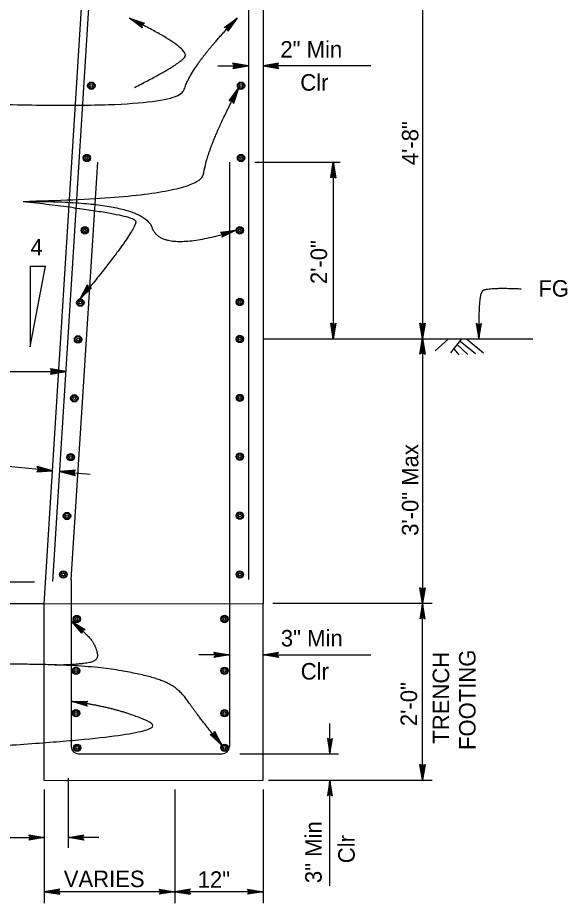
# Model space of a CAD drawing. Extents: x -893 to 867, y -474 to 712.
# Drawn here: x -165.3 to 68.3, y 93.2 to 469.2 of the extents above; entities that cross this region are included whole.
import ezdxf

# ---------------------------------------------------------------- set-up
doc = ezdxf.new("R2010")
doc.units = 0
for name, color, linetype in [('str_Concrete-A', 7, 'Continuous'), ('str_Grades-Finish-Grade-A', 7, 'Continuous'), ('str_Reinforcement-A', 7, 'Continuous'), ('str_Reinforcement-E', 7, 'Continuous'), ('str_Text-A', 7, 'Continuous')]:
    doc.layers.add(name, color=color, linetype=linetype)

msp = doc.modelspace()

# ---------------------------------------------------------------- linework, layer by layer
at = {"layer": 'str_Concrete-A'}
for p, q in [((-154, 220.35), (-136, 507.85)), ((-61, 507.85), (-61, 332.85)), ((-61, 332.85), (-61, 220.46)), ((-154, 220.35), (-61, 220.46)), ((-154, 145.35), (-154, 220.46)), ((-61, 145.46), (-61, 220.58)), ((-153.91, 145.35), (-60.91, 145.46))]:
    msp.add_line(p, q, dxfattribs=at)
at = {"layer": 'str_Grades-Finish-Grade-A'}
for p, q in [((-61, 332.85), (53.59, 332.85)), ((17.85, 332.87), (12.15, 327.79)), ((12.15, 332.85), (52.15, 332.85)), ((23.26, 332.83), (18.56, 326.85)), ((22.8, 331.93), (29.24, 326.63)), ((25.45, 332.8), (32.66, 326.87)), ((20.06, 328.56), (22.12, 326.03)), ((21.62, 330.28), (26.02, 326.27)), ((-154, 220.35), (-222.83, 220.35))]:
    msp.add_line(p, q, dxfattribs=at)
at = {"layer": 'str_Reinforcement-A'}
for centre, radius in [((-133.98, 440.32), 1.57), ((-133.98, 440.32), 1.17), ((-133.98, 440.32), 0.582), ((-70.37, 440.32), 1.57), ((-70.37, 440.32), 1.17), ((-70.37, 440.32), 0.582), ((-135.9, 409.63), 1.57), ((-135.9, 409.63), 1.17), ((-135.9, 409.63), 0.582), ((-70.37, 409.63), 1.57), ((-70.37, 409.63), 1.17), ((-70.37, 409.63), 0.582), ((-136.72, 378.93), 1.57), ((-136.72, 378.93), 1.17), ((-70.89, 378.93), 1.57), ((-70.89, 378.93), 1.17), ((-136.72, 378.93), 0.582), ((-70.89, 378.93), 0.582), ((-138.65, 348.23), 1.57), ((-70.89, 348.48), 1.57), ((-138.65, 348.23), 1.17), ((-138.65, 348.23), 0.582), ((-70.89, 348.48), 1.17), ((-70.89, 348.48), 0.582), ((-139.62, 332.61), 1.57), ((-139.62, 332.61), 1.17), ((-139.62, 332.61), 0.582), ((-70.89, 332.8), 1.57), ((-70.89, 332.8), 1.17), ((-70.89, 332.8), 0.582), ((-141.19, 307.61), 1.57), ((-141.19, 307.61), 1.17), ((-70.89, 307.8), 1.57), ((-70.89, 307.8), 1.17), ((-70.89, 307.8), 0.582), ((-141.19, 307.61), 0.582), ((-142.75, 282.61), 1.57), ((-142.75, 282.61), 1.17), ((-142.75, 282.61), 0.582), ((-70.89, 282.8), 1.57), ((-70.89, 282.8), 1.17), ((-70.89, 282.8), 0.582), ((-144.32, 257.61), 1.57), ((-144.32, 257.61), 1.17), ((-144.32, 257.61), 0.582), ((-70.89, 257.8), 1.57), ((-70.89, 257.8), 1.17), ((-70.89, 257.8), 0.582), ((-145.87, 232.8), 1.57), ((-145.87, 232.8), 1.17), ((-145.87, 232.8), 0.582), ((-70.89, 232.8), 1.57), ((-70.89, 232.8), 1.17), ((-70.89, 232.8), 0.582), ((-140.12, 213.9), 1.57), ((-140.12, 213.9), 1.17), ((-140.12, 213.9), 0.582), ((-77.4, 213.9), 1.57), ((-77.4, 213.9), 1.17), ((-77.4, 213.9), 0.582), ((-140.5, 191.93), 1.57), ((-140.5, 191.93), 1.17), ((-140.5, 191.93), 0.582), ((-77.4, 191.93), 1.57), ((-77.4, 191.93), 1.17), ((-77.4, 191.93), 0.582), ((-140.5, 173.88), 1.57), ((-140.5, 173.88), 1.17), ((-140.5, 173.88), 0.582), ((-77.4, 173.88), 1.57), ((-77.4, 173.88), 1.17), ((-77.4, 173.88), 0.582), ((-140.03, 159.23), 1.57), ((-140.03, 159.23), 1.17), ((-140.03, 159.23), 0.582), ((-77.4, 159.23), 1.57), ((-77.4, 159.23), 1.17), ((-77.4, 159.23), 0.582)]:
    msp.add_circle(centre, radius, dxfattribs=at)
at = {"layer": 'str_Reinforcement-E'}
for p, q in [((-150.28, 229.82), (-133.63, 495.66)), ((-67.25, 495.46), (-67.25, 230.68)), ((-142.51, 230.61), (-131.21, 407.85)), ((-75.29, 407.85), (-75.29, 159.76)), ((-142.51, 230.61), (-142.51, 159.76)), ((-139.38, 156.64), (-78.42, 156.64))]:
    msp.add_line(p, q, dxfattribs=at)
for centre, start, end in [((-139.38, 159.76), 180, 270), ((-78.42, 159.76), 270, 0)]:
    msp.add_arc(centre, 3.13, start, end, dxfattribs=at)
at = {"layer": 'str_Text-A'}
for p, q in [((6.72, 507.96), (6.72, 332.96)), ((-112.53, 466.22), (-117.79, 468.94)), ((-112.43, 464.93), (-117.79, 468.94)), ((-117.79, 468.94), (-111.42, 466.89)), ((-111.98, 466.56), (-117.79, 468.94)), ((-117.79, 468.94), (-112.48, 465.58)), ((-112.46, 465.26), (-117.79, 468.94)), ((-117.79, 468.94), (-112.51, 465.9)), ((-112.25, 466.39), (-117.79, 468.94)), ((-117.79, 468.94), (-111.7, 466.73)), ((-112.53, 466.22), (-111.98, 466.56)), ((-111.98, 466.56), (-111.42, 466.89)), ((-77.51, 465.06), (-72.05, 468.94)), ((-77.19, 464.99), (-72.05, 468.94)), ((-72.05, 468.94), (-76.88, 464.91)), ((-72.05, 468.94), (-76.56, 464.83)), ((-76.25, 464.76), (-72.05, 468.94)), ((-76.17, 464.44), (-72.05, 468.94)), ((-76.1, 464.13), (-72.05, 468.94)), ((-72.05, 468.94), (-76.03, 463.81)), ((-72.05, 468.94), (-75.95, 463.5)), ((-112.48, 465.58), (-112.53, 466.22)), ((-112.48, 465.58), (-112.43, 464.93)), ((-76.88, 464.91), (-77.51, 465.06)), ((-76.88, 464.91), (-76.25, 464.76)), ((-76.25, 464.76), (-76.1, 464.13)), ((-76.1, 464.13), (-75.95, 463.5)), ((-80.21, 448.74), (-67.25, 448.74)), ((-73.5, 449.3), (-73.84, 449.85)), ((-67.25, 448.74), (-73.84, 449.85)), ((-73.84, 447.64), (-67.25, 448.74)), ((-73.5, 448.19), (-73.84, 447.64)), ((-67.25, 448.74), (-73.67, 449.57)), ((-73.67, 447.92), (-67.25, 448.74)), ((-73.5, 449.3), (-67.25, 448.74)), ((-73.17, 448.74), (-73.5, 449.3)), ((-67.25, 448.74), (-73.5, 448.19)), ((-73.5, 448.19), (-73.17, 448.74)), ((-73.33, 449.02), (-67.25, 448.74)), ((-67.25, 448.74), (-73.33, 448.47)), ((-73.17, 448.74), (-67.25, 448.74)), ((-54.4, 449.84), (-61, 448.74)), ((-54.57, 449.57), (-61, 448.74)), ((-61, 448.74), (-54.74, 449.29)), ((-61, 448.74), (-54.91, 449.02)), ((-15.19, 448.74), (-61, 448.74)), ((-55.08, 448.74), (-61, 448.74)), ((-61, 448.74), (-54.4, 447.64)), ((-54.74, 448.19), (-61, 448.74)), ((-54.91, 448.47), (-61, 448.74)), ((-61, 448.74), (-54.57, 447.92)), ((-54.74, 449.29), (-55.08, 448.74)), ((-55.08, 448.74), (-54.74, 448.19)), ((-54.74, 449.29), (-54.4, 449.84)), ((-54.74, 448.19), (-54.4, 447.64)), ((-75.46, 433.84), (-71.48, 439.21)), ((-75.14, 433.86), (-71.48, 439.21)), ((-71.48, 439.21), (-74.82, 433.89)), ((-71.48, 439.21), (-74.49, 433.91)), ((-74.17, 433.94), (-71.48, 439.21)), ((-74, 433.66), (-71.48, 439.21)), ((-73.83, 433.39), (-71.48, 439.21)), ((-71.48, 439.21), (-73.67, 433.11)), ((-71.48, 439.21), (-73.5, 432.83)), ((-74.82, 433.89), (-75.46, 433.84)), ((-74.82, 433.89), (-74.17, 433.94)), ((-74.17, 433.94), (-73.83, 433.39)), ((-73.83, 433.39), (-73.5, 432.83)), ((-64.49, 407.85), (-28.3, 407.85)), ((-32.26, 401.25), (-31.16, 407.85)), ((-31.99, 401.42), (-31.16, 407.85)), ((-31.16, 407.85), (-31.71, 401.59)), ((-31.16, 407.85), (-31.43, 401.76)), ((-31.16, 407.85), (-31.16, 332.85)), ((-31.16, 401.93), (-31.16, 407.85)), ((-31.16, 407.85), (-30.06, 401.25)), ((-30.61, 401.59), (-31.16, 407.85)), ((-30.88, 401.76), (-31.16, 407.85)), ((-31.16, 407.85), (-30.33, 401.42)), ((-31.71, 401.59), (-32.26, 401.25)), ((-31.71, 401.59), (-31.16, 401.93)), ((-31.16, 401.93), (-30.61, 401.59)), ((-30.61, 401.59), (-30.06, 401.25)), ((-79.1, 378.17), (-72.46, 378.93)), ((-78.62, 377.74), (-79.1, 378.17)), ((-78.86, 377.95), (-72.46, 378.93)), ((-72.46, 378.93), (-78.62, 377.74)), ((-78.62, 377.74), (-78.15, 377.3)), ((-72.46, 378.93), (-78.5, 376.05)), ((-78.32, 376.68), (-78.5, 376.05)), ((-72.46, 378.93), (-78.41, 376.37)), ((-72.46, 378.93), (-78.39, 377.52)), ((-78.32, 376.68), (-72.46, 378.93)), ((-78.15, 377.3), (-78.32, 376.68)), ((-78.23, 376.99), (-72.46, 378.93)), ((-78.15, 377.3), (-72.46, 378.93)), ((-159.91, 329.45), (-153.4, 363.64)), ((-159.91, 363.64), (-153.4, 363.64)), ((-159.91, 363.64), (-159.91, 329.45)), ((-138.65, 349.8), (-135.63, 355.77)), ((-138.65, 349.8), (-135.51, 355.47)), ((-135.39, 355.17), (-138.65, 349.8)), ((-135.27, 354.88), (-138.65, 349.8)), ((-135.15, 354.58), (-138.65, 349.8)), ((-138.65, 349.8), (-134.82, 354.55)), ((-138.65, 349.8), (-134.5, 354.52)), ((-134.18, 354.5), (-138.65, 349.8)), ((-133.86, 354.47), (-138.65, 349.8)), ((-135.39, 355.17), (-135.63, 355.77)), ((-135.15, 354.58), (-135.39, 355.17)), ((-134.5, 354.52), (-135.15, 354.58)), ((-134.5, 354.52), (-133.86, 354.47)), ((-31.71, 339.11), (-32.26, 339.45)), ((-31.16, 332.85), (-32.26, 339.45)), ((-31.16, 332.85), (-31.99, 339.28)), ((-31.71, 339.11), (-31.16, 332.85)), ((-31.16, 338.77), (-31.71, 339.11)), ((-31.44, 338.94), (-31.16, 332.85)), ((-30.06, 339.45), (-31.16, 332.85)), ((-30.33, 339.28), (-31.16, 332.85)), ((-31.16, 332.85), (-30.61, 339.11)), ((-30.61, 339.11), (-31.16, 338.77)), ((-31.16, 332.85), (-30.88, 338.94)), ((-31.16, 338.77), (-31.16, 332.85)), ((-30.61, 339.11), (-30.06, 339.45)), ((6.17, 339.22), (5.62, 339.56)), ((6.72, 332.96), (5.62, 339.56)), ((6.72, 332.96), (5.89, 339.39)), ((6.17, 339.22), (6.72, 332.96)), ((6.72, 338.88), (6.17, 339.22)), ((6.44, 339.05), (6.72, 332.96)), ((7.82, 339.56), (6.72, 332.96)), ((7.54, 339.39), (6.72, 332.96)), ((6.72, 332.96), (7.27, 339.22)), ((7.27, 339.22), (6.72, 338.88)), ((6.72, 332.96), (6.99, 339.05)), ((6.72, 338.88), (6.72, 332.96)), ((7.27, 339.22), (7.82, 339.56)), ((30.11, 339.07), (29.55, 339.41)), ((29.55, 339.41), (30.71, 332.82)), ((29.83, 339.24), (30.71, 332.82)), ((30.71, 332.82), (30.11, 339.07)), ((30.11, 339.07), (30.66, 338.74)), ((30.71, 332.82), (30.38, 338.9)), ((30.66, 338.74), (31.21, 339.08)), ((30.66, 338.74), (30.71, 332.82)), ((30.71, 332.82), (31.76, 339.42)), ((30.71, 332.82), (31.48, 339.25)), ((31.21, 339.08), (30.71, 332.82)), ((30.93, 338.91), (30.71, 332.82)), ((31.21, 339.08), (31.76, 339.42)), ((5.62, 326.37), (6.72, 332.96)), ((5.62, 326.37), (6.72, 332.96)), ((5.89, 326.54), (6.72, 332.96)), ((5.89, 326.54), (6.72, 332.96)), ((6.72, 332.96), (6.17, 326.7)), ((6.72, 332.96), (6.17, 326.7)), ((6.72, 332.96), (6.44, 326.87)), ((6.72, 332.96), (6.44, 326.87)), ((6.72, 327.04), (6.72, 332.96)), ((6.72, 332.96), (7.82, 326.37)), ((7.27, 326.7), (6.72, 332.96)), ((6.99, 326.87), (6.72, 332.96)), ((6.72, 332.96), (7.54, 326.54)), ((6.72, 332.96), (6.72, 220.58)), ((6.72, 327.04), (6.72, 332.96)), ((6.72, 332.96), (7.82, 326.37)), ((7.27, 326.7), (6.72, 332.96)), ((6.99, 326.87), (6.72, 332.96)), ((6.72, 332.96), (7.54, 326.54)), ((6.17, 326.7), (5.62, 326.37)), ((6.17, 326.7), (5.62, 326.37)), ((6.17, 326.7), (6.72, 327.04)), ((6.17, 326.7), (6.72, 327.04)), ((6.72, 327.04), (7.27, 326.7)), ((6.72, 327.04), (7.27, 326.7)), ((7.27, 326.7), (7.82, 326.37)), ((7.27, 326.7), (7.82, 326.37)), ((-150.99, 319.52), (-151.33, 320.07)), ((-144.73, 318.96), (-151.33, 320.07)), ((-144.73, 318.96), (-151.16, 319.79)), ((-169.09, 318.96), (-144.73, 318.96)), ((-151.33, 317.86), (-144.73, 318.96)), ((-150.99, 318.41), (-151.33, 317.86)), ((-151.16, 318.14), (-144.73, 318.96)), ((-150.99, 319.52), (-144.73, 318.96)), ((-150.65, 318.96), (-150.99, 319.52)), ((-144.73, 318.96), (-150.99, 318.41)), ((-150.99, 318.41), (-150.65, 318.96)), ((-150.82, 319.24), (-144.73, 318.96)), ((-144.73, 318.96), (-150.82, 318.69)), ((-150.65, 318.96), (-144.73, 318.96)), ((-150.46, 276.87), (-196.07, 281.21)), ((-156.64, 278.01), (-156.92, 278.59)), ((-150.46, 276.87), (-156.92, 278.59)), ((-150.46, 276.87), (-156.78, 278.3)), ((-156.74, 276.91), (-157.13, 276.4)), ((-157.13, 276.4), (-150.46, 276.87)), ((-156.93, 276.66), (-150.46, 276.87)), ((-156.74, 276.91), (-156.35, 277.43)), ((-150.46, 276.87), (-156.74, 276.91)), ((-156.64, 278.01), (-150.46, 276.87)), ((-156.35, 277.43), (-156.64, 278.01)), ((-150.46, 276.87), (-156.55, 277.17)), ((-156.49, 277.72), (-150.46, 276.87)), ((-156.35, 277.43), (-150.46, 276.87)), ((-140.68, 277.04), (-147.35, 276.57)), ((-140.88, 276.78), (-147.35, 276.57)), ((-141.46, 276.01), (-147.35, 276.57)), ((-147.35, 276.57), (-140.89, 274.85)), ((-141.18, 275.43), (-147.35, 276.57)), ((-147.35, 276.57), (-141.07, 276.53)), ((-147.35, 276.57), (-141.27, 276.27)), ((-141.32, 275.72), (-147.35, 276.57)), ((-147.35, 276.57), (-141.03, 275.14)), ((-147.35, 276.57), (-134.45, 275.34)), ((-141.07, 276.53), (-141.46, 276.01)), ((-141.46, 276.01), (-141.18, 275.43)), ((-141.18, 275.43), (-140.89, 274.85)), ((-141.07, 276.53), (-140.68, 277.04)), ((-188.12, 229.73), (-158.17, 229.73)), ((6.17, 226.83), (5.62, 227.17)), ((6.72, 220.58), (5.62, 227.17)), ((6.72, 220.58), (5.89, 227)), ((6.17, 226.83), (6.72, 220.58)), ((6.72, 226.49), (6.17, 226.83)), ((6.44, 226.66), (6.72, 220.58)), ((7.82, 227.17), (6.72, 220.58)), ((7.54, 227), (6.72, 220.58)), ((6.72, 220.58), (7.27, 226.83)), ((7.27, 226.83), (6.72, 226.49)), ((6.72, 220.58), (6.99, 226.66)), ((6.72, 226.49), (6.72, 220.58)), ((7.27, 226.83), (7.82, 227.17)), ((10.88, 220.46), (-56.83, 220.46)), ((6.72, 220.58), (5.62, 213.98)), ((6.72, 220.58), (5.89, 214.15)), ((6.17, 214.32), (6.72, 220.58)), ((6.44, 214.49), (6.72, 220.58)), ((6.72, 145.58), (6.72, 220.58)), ((6.72, 214.66), (6.72, 220.58)), ((7.82, 213.98), (6.72, 220.58)), ((6.72, 220.58), (7.27, 214.32)), ((7.54, 214.15), (6.72, 220.58)), ((6.72, 220.58), (6.99, 214.49)), ((6.72, 214.66), (6.17, 214.32)), ((7.27, 214.32), (6.72, 214.66)), ((-137.77, 209.09), (-142.3, 212.86)), ((-137.96, 207.82), (-142.3, 212.86)), ((-142.3, 212.86), (-136.55, 209.5)), ((-137.16, 209.3), (-142.3, 212.86)), ((-142.3, 212.86), (-137.87, 208.45)), ((-137.91, 208.13), (-142.3, 212.86)), ((-142.3, 212.86), (-137.82, 208.77)), ((-137.47, 209.19), (-142.3, 212.86)), ((-142.3, 212.86), (-136.86, 209.4)), ((6.17, 214.32), (5.62, 213.98)), ((7.27, 214.32), (7.82, 213.98)), ((-137.87, 208.45), (-137.96, 207.82)), ((-137.87, 208.45), (-137.77, 209.09)), ((-137.77, 209.09), (-137.16, 209.3)), ((-137.16, 209.3), (-136.55, 209.5)), ((-81.55, 199.27), (-81.89, 199.82)), ((-81.89, 199.82), (-75.29, 198.72)), ((-81.72, 199.55), (-75.29, 198.72)), ((-61, 198.72), (-54.4, 199.82)), ((-61, 198.72), (-54.57, 199.55)), ((-54.74, 199.27), (-54.4, 199.82)), ((-75.29, 198.72), (-88.25, 198.72)), ((-75.29, 198.72), (-81.89, 197.62)), ((-81.55, 198.17), (-81.89, 197.62)), ((-75.29, 198.72), (-81.72, 197.9)), ((-75.29, 198.72), (-81.55, 199.27)), ((-81.55, 199.27), (-81.21, 198.72)), ((-81.55, 198.17), (-75.29, 198.72)), ((-81.21, 198.72), (-81.55, 198.17)), ((-75.29, 198.72), (-81.38, 199)), ((-81.38, 198.45), (-75.29, 198.72)), ((-81.21, 198.72), (-75.29, 198.72)), ((-54.74, 199.27), (-61, 198.72)), ((-54.91, 199), (-61, 198.72)), ((-61, 198.72), (-15.19, 198.72)), ((-55.08, 198.72), (-61, 198.72)), ((-54.4, 197.62), (-61, 198.72)), ((-61, 198.72), (-54.74, 198.17)), ((-54.57, 197.9), (-61, 198.72)), ((-61, 198.72), (-54.91, 198.45)), ((-55.08, 198.72), (-54.74, 199.27)), ((-54.74, 198.17), (-55.08, 198.72)), ((-54.74, 198.17), (-54.4, 197.62)), ((-142.07, 178.9), (-135.42, 179.08)), ((-136.24, 178.09), (-142.07, 178.9)), ((-135.72, 176.91), (-142.07, 178.9)), ((-135.83, 178.59), (-142.07, 178.9)), ((-142.07, 178.9), (-135.98, 177.5)), ((-135.85, 177.21), (-142.07, 178.9)), ((-142.07, 178.9), (-136.11, 177.8)), ((-136.03, 178.34), (-142.07, 178.9)), ((-142.07, 178.9), (-135.63, 178.83)), ((-136.24, 178.09), (-135.83, 178.59)), ((-135.98, 177.5), (-136.24, 178.09)), ((-135.98, 177.5), (-135.72, 176.91)), ((-135.83, 178.59), (-135.42, 179.08)), ((-32.59, 156.64), (-32.59, 169.59)), ((-81.92, 165.61), (-82.14, 165.01)), ((-81.92, 165.61), (-81.69, 166.22)), ((-78.51, 160.34), (-81.92, 165.61)), ((-81.8, 165.91), (-78.51, 160.34)), ((-81.69, 166.22), (-78.51, 160.34)), ((-82.79, 164.94), (-83.43, 164.87)), ((-78.51, 160.34), (-83.43, 164.87)), ((-78.51, 160.34), (-83.11, 164.9)), ((-82.14, 165.01), (-82.79, 164.94)), ((-82.79, 164.94), (-78.51, 160.34)), ((-82.46, 164.97), (-78.51, 160.34)), ((-82.14, 165.01), (-78.51, 160.34)), ((-78.51, 160.34), (-82.03, 165.31)), ((-33.14, 162.89), (-33.69, 163.23)), ((-33.69, 163.23), (-32.59, 156.64)), ((-33.41, 163.06), (-32.59, 156.64)), ((-32.59, 156.64), (-33.14, 162.89)), ((-33.14, 162.89), (-32.59, 162.55)), ((-32.59, 156.64), (-32.86, 162.72)), ((-32.59, 156.64), (-31.49, 163.23)), ((-32.59, 156.64), (-31.76, 163.06)), ((-32.04, 162.89), (-32.59, 156.64)), ((-32.59, 162.55), (-32.04, 162.89)), ((-32.31, 162.72), (-32.59, 156.64)), ((-32.59, 162.55), (-32.59, 156.64)), ((-32.04, 162.89), (-31.49, 163.23)), ((-70.85, 156.64), (-28.98, 156.64)), ((6.17, 151.83), (5.62, 152.17)), ((6.72, 145.58), (5.62, 152.17)), ((6.72, 145.58), (5.89, 152)), ((6.17, 151.83), (6.72, 145.58)), ((6.72, 151.49), (6.17, 151.83)), ((6.44, 151.66), (6.72, 145.58)), ((7.82, 152.17), (6.72, 145.58)), ((7.54, 152), (6.72, 145.58)), ((6.72, 145.58), (7.27, 151.83)), ((7.27, 151.83), (6.72, 151.49)), ((6.72, 145.58), (6.99, 151.66)), ((6.72, 151.49), (6.72, 145.58)), ((7.27, 151.83), (7.82, 152.17)), ((-143.75, 146.38), (-143.75, 116.69)), ((-58.66, 145.46), (10.88, 145.46)), ((-32.59, 145.46), (-33.69, 138.87)), ((-32.59, 145.46), (-33.41, 139.04)), ((-33.14, 139.21), (-32.59, 145.46)), ((-32.86, 139.38), (-32.59, 145.46)), ((-32.59, 100.55), (-32.59, 145.46)), ((-32.59, 139.55), (-32.59, 145.46)), ((-31.49, 138.87), (-32.59, 145.46)), ((-32.59, 145.46), (-32.04, 139.21)), ((-31.76, 139.04), (-32.59, 145.46)), ((-32.59, 145.46), (-32.31, 139.38)), ((-154, 141.48), (-154, 93.2)), ((-98.5, 141.48), (-98.5, 93.2)), ((-61, 141.48), (-61, 93.2)), ((-33.14, 139.21), (-33.69, 138.87)), ((-32.59, 139.55), (-33.14, 139.21)), ((-32.04, 139.21), (-32.59, 139.55)), ((-32.04, 139.21), (-31.49, 138.87)), ((-199.72, 121.1), (-153.91, 121.1)), ((-160.16, 121.65), (-160.5, 122.2)), ((-160.5, 122.2), (-153.91, 121.1)), ((-153.91, 121.1), (-160.5, 120)), ((-160.16, 120.55), (-160.5, 120)), ((-160.33, 121.93), (-153.91, 121.1)), ((-153.91, 121.1), (-160.33, 120.28)), ((-153.91, 121.1), (-160.16, 121.65)), ((-160.16, 121.65), (-159.83, 121.1)), ((-160.16, 120.55), (-153.91, 121.1)), ((-159.83, 121.1), (-160.16, 120.55)), ((-153.91, 121.1), (-159.99, 121.38)), ((-159.99, 120.83), (-153.91, 121.1)), ((-159.83, 121.1), (-153.91, 121.1)), ((-143.75, 121.1), (-137.16, 122.2)), ((-143.75, 121.1), (-137.33, 121.93)), ((-137.49, 121.65), (-143.75, 121.1)), ((-137.66, 121.38), (-143.75, 121.1)), ((-130.79, 121.1), (-143.75, 121.1)), ((-137.83, 121.1), (-143.75, 121.1)), ((-137.16, 120), (-143.75, 121.1)), ((-143.75, 121.1), (-137.49, 120.55)), ((-137.33, 120.28), (-143.75, 121.1)), ((-143.75, 121.1), (-137.66, 120.83)), ((-137.83, 121.1), (-137.49, 121.65)), ((-137.49, 120.55), (-137.83, 121.1)), ((-137.49, 121.65), (-137.16, 122.2)), ((-137.49, 120.55), (-137.16, 120)), ((-147.4, 99.22), (-154, 98.12)), ((-147.57, 98.94), (-154, 98.12)), ((-154, 98.12), (-147.74, 98.67)), ((-154, 98.12), (-147.91, 98.39)), ((-98.5, 98.12), (-154, 98.12)), ((-148.08, 98.12), (-154, 98.12)), ((-154, 98.12), (-147.4, 97.01)), ((-147.74, 97.57), (-154, 98.12)), ((-147.91, 97.84), (-154, 98.12)), ((-154, 98.12), (-147.57, 97.29)), ((-147.74, 98.67), (-148.08, 98.12)), ((-148.08, 98.12), (-147.74, 97.57)), ((-147.74, 98.67), (-147.4, 99.22)), ((-104.76, 98.67), (-105.1, 99.22)), ((-105.1, 99.22), (-98.5, 98.12)), ((-98.5, 98.12), (-105.1, 97.01)), ((-104.93, 98.94), (-98.5, 98.12)), ((-98.5, 98.12), (-104.93, 97.29)), ((-98.5, 98.12), (-104.76, 98.67)), ((-104.76, 98.67), (-104.42, 98.12)), ((-104.76, 97.57), (-98.5, 98.12)), ((-104.42, 98.12), (-104.76, 97.57)), ((-98.5, 98.12), (-104.59, 98.39)), ((-104.59, 97.84), (-98.5, 98.12)), ((-104.42, 98.12), (-98.5, 98.12)), ((-91.9, 99.22), (-98.5, 98.12)), ((-92.07, 98.94), (-98.5, 98.12)), ((-98.5, 98.12), (-92.24, 98.67)), ((-98.5, 98.12), (-92.41, 98.39)), ((-61, 98.12), (-98.5, 98.12)), ((-92.58, 98.12), (-98.5, 98.12)), ((-98.5, 98.12), (-91.9, 97.01)), ((-92.24, 97.57), (-98.5, 98.12)), ((-92.41, 97.84), (-98.5, 98.12)), ((-98.5, 98.12), (-92.07, 97.29)), ((-92.24, 98.67), (-92.58, 98.12)), ((-92.58, 98.12), (-92.24, 97.57)), ((-92.24, 98.67), (-91.9, 99.22)), ((-67.26, 98.67), (-67.6, 99.22)), ((-67.6, 99.22), (-61, 98.12)), ((-61, 98.12), (-67.6, 97.01)), ((-67.43, 98.94), (-61, 98.12)), ((-61, 98.12), (-67.43, 97.29)), ((-61, 98.12), (-67.26, 98.67)), ((-67.26, 98.67), (-66.92, 98.12)), ((-67.26, 97.57), (-61, 98.12)), ((-66.92, 98.12), (-67.26, 97.57)), ((-61, 98.12), (-67.09, 98.39)), ((-67.09, 97.84), (-61, 98.12)), ((-66.92, 98.12), (-61, 98.12)), ((-147.74, 97.57), (-147.4, 97.01)), ((-104.76, 97.57), (-105.1, 97.01)), ((-92.24, 97.57), (-91.9, 97.01)), ((-67.26, 97.57), (-67.6, 97.01))]:
    msp.add_line(p, q, dxfattribs=at)
for points in [[(-224.9, 434.71), (-97.9, 427.83), (-91.21, 449.32), (-72.05, 468.94)], [(-115.68, 439.57), (-97.7, 448.57), (-91.07, 455.97), (-117.79, 468.94)], [(-162.91, 391.23), (-87.36, 392.8), (-84.91, 413.67), (-71.48, 439.21)], [(-162.91, 391.23), (-116.45, 385.92), (-113.87, 379.98), (-138.65, 349.8)], [(-162.91, 391.23), (-112.17, 391.45), (-104.33, 368.9), (-72.46, 378.93)], [(48.69, 353.97), (34.21, 354.61), (30.34, 351.84), (30.71, 332.82)], [(-142.3, 212.86), (-135.36, 207.07), (-131.86, 201.83), (-130.95, 196.06), (-139.11, 194.57), (-149.35, 194.22)], [(-78.51, 160.34), (-88.9, 172.98), (-96.93, 184.96), (-110.64, 190.29), (-139.2, 194.71), (-169.79, 194.71)], [(-196.29, 158.75), (-96.95, 164.01), (-121.13, 176), (-142.07, 178.9)]]:
    msp.add_open_spline(points, degree=2, dxfattribs=at)

# ---------------------------------------------------------------- texts
for s, height, p in [('2" Min', 7.02, (-53.65, 452.25)), ('Clr', 7.02, (-45.2, 438.21)), ('4', 7, (-159.83, 368.24)), ('FG', 7, (55.96, 350.76)), ('3" Min', 7.02, (-53.46, 202.23)), ('Clr', 7.02, (-45.02, 188.19)), ('VARIES', 7, (-145.68, 100.05)), ('12"', 7, (-88.78, 99.77))]:
    msp.add_text(s, height=height, dxfattribs=at).set_placement(p)
for s, height, p in [('4\'-8"', 7, (4.98, 406.61)), ('2\'-0"', 7, (-33.82, 356.11)), ('3\'-0" Max', 7, (4.98, 249.23)), ('FOOTING', 7, (29.26, 158.27)), ('TRENCH', 7, (18.06, 160.97)), ('2\'-0"', 7.02, (4.42, 168.42)), ('3" Min', 7.02, (-36.1, 101.76)), ('Clr', 7.02, (-22.06, 110.2))]:
    msp.add_text(s, height=height, rotation=90, dxfattribs=at).set_placement(p)

doc.saveas('drawing.dxf')
